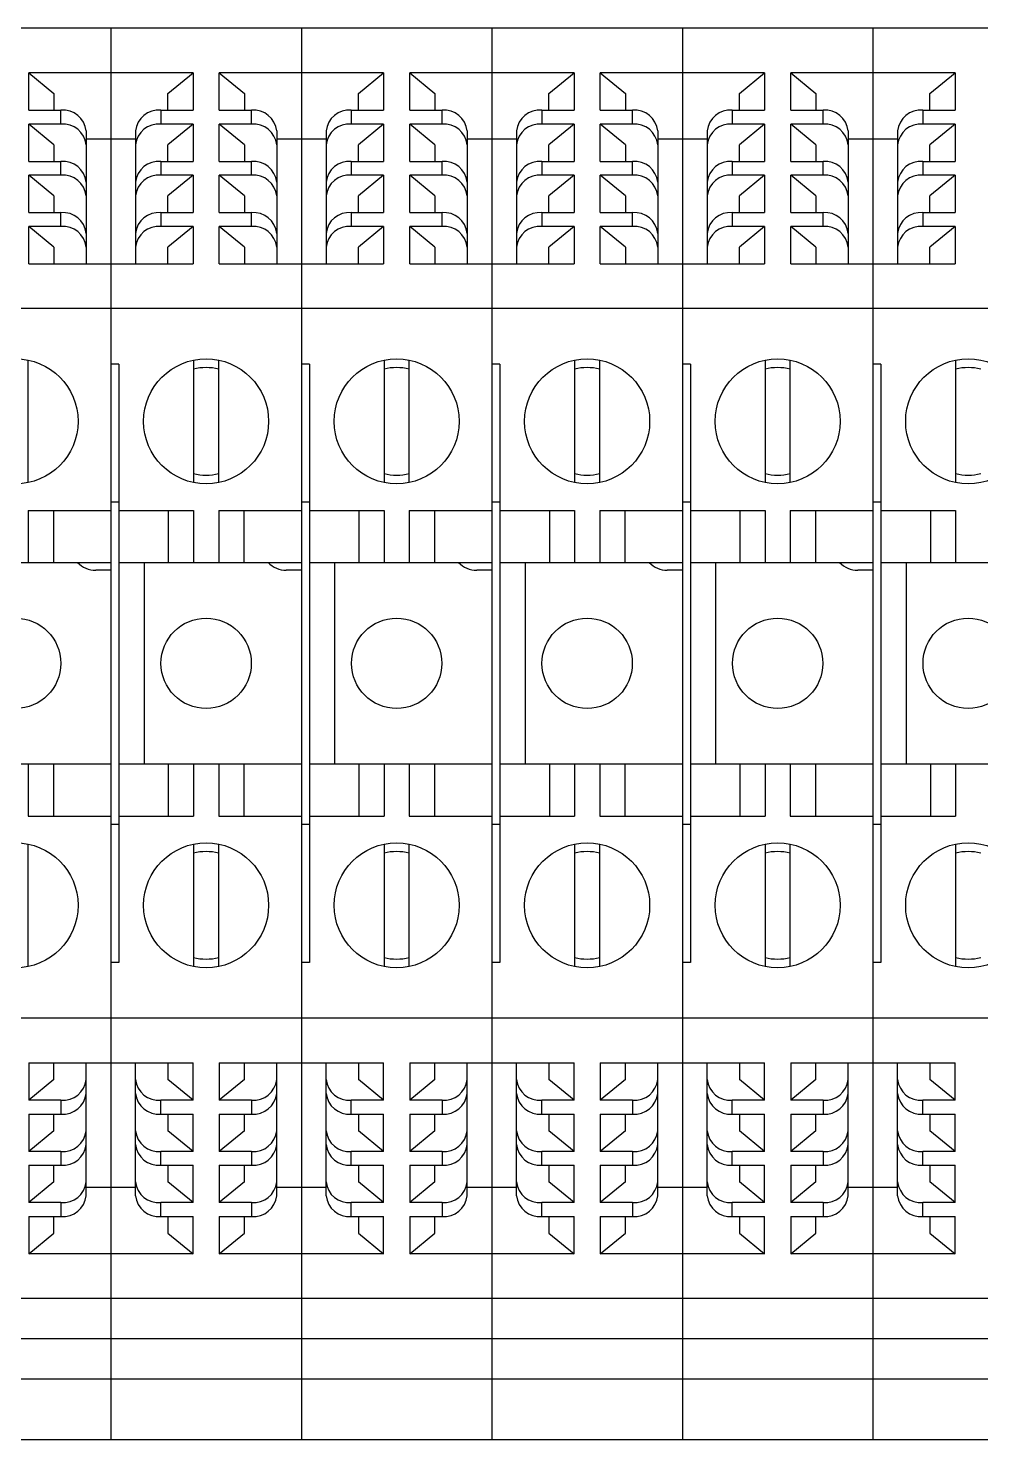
# Model space of a CAD drawing. Header units: inches. Extents: x 17 to 3130, y 15 to 659.
# Drawn here: x 1294.33 to 1324.33, y 386.66 to 431.11 of the extents above; entities that cross this region are included whole.
import ezdxf

# ---------------------------------------------------------------- set-up
doc = ezdxf.new("R2010")
doc.units = ezdxf.units.IN
doc.header["$MEASUREMENT"] = 0

msp = doc.modelspace()

# ---------------------------------------------------------------- linework, layer by layer
at = {"color": 240, "linetype": 'Continuous', "lineweight": 25, "true_color": 0xed1f24}
for p, q in [((1296.93226, 431.10648), (1290.93226, 431.10648)), ((1296.93226, 431.10648), (1296.93226, 386.65648)), ((1296.93226, 431.10648), (1296.93226, 386.65648)), ((1296.93226, 429.7018), (1294.34501, 429.7018)), ((1294.34501, 428.52423), (1294.34501, 429.7018)), ((1294.34501, 429.7018), (1295.13876, 429.04995)), ((1295.13876, 429.04995), (1295.13876, 428.52423)), ((1294.34501, 428.52423), (1295.36101, 428.52423)), ((1295.36101, 428.08944), (1295.36101, 428.52423)), ((1295.36101, 428.08944), (1294.34501, 428.08944)), ((1294.34501, 426.91188), (1294.34501, 428.08944)), ((1295.13876, 427.43759), (1294.34501, 428.08944)), ((1296.15476, 427.87238), (1296.15476, 423.68716)), ((1296.93226, 427.61587), (1296.15476, 427.61587)), ((1295.13876, 427.43759), (1295.13876, 426.91188)), ((1294.34501, 426.91188), (1295.36101, 426.91188)), ((1295.36101, 426.47708), (1295.36101, 426.91188)), ((1295.36101, 426.47708), (1294.34501, 426.47708)), ((1294.34501, 425.29952), (1294.34501, 426.47708)), ((1295.13876, 425.82523), (1294.34501, 426.47708)), ((1295.13876, 425.82523), (1295.13876, 425.29952)), ((1294.34501, 425.29952), (1295.36101, 425.29952)), ((1295.36101, 424.86473), (1295.36101, 425.29952)), ((1294.34501, 423.68716), (1294.34501, 424.86473)), ((1295.36101, 424.86473), (1294.34501, 424.86473)), ((1295.13876, 424.21287), (1294.34501, 424.86473)), ((1295.13876, 424.21287), (1295.13876, 423.68716)), ((1294.34501, 423.68716), (1296.93226, 423.68716)), ((1296.93226, 422.28248), (1290.93226, 422.28248)), ((1294.32913, 416.7984), (1294.32913, 420.65456)), ((1294.32913, 415.91978), (1296.93226, 415.91978)), ((1294.32913, 415.91978), (1294.32913, 414.28148)), ((1295.12288, 415.91978), (1295.12288, 414.28148)), ((1291.18626, 414.28148), (1296.93226, 414.28148)), ((1296.93226, 414.03884), (1296.45601, 414.03884)), ((1296.93226, 407.93148), (1291.18626, 407.93148)), ((1294.32913, 407.93148), (1294.32913, 406.29318)), ((1295.12288, 407.93148), (1295.12288, 406.29318)), ((1294.32913, 406.29318), (1296.93226, 406.29318)), ((1294.32913, 401.5584), (1294.32913, 405.41456)), ((1296.93226, 399.93048), (1290.93226, 399.93048)), ((1294.34501, 398.5258), (1296.93226, 398.5258)), ((1294.34501, 398.5258), (1294.34501, 397.34823)), ((1295.13876, 398.00009), (1295.13876, 398.5258)), ((1296.15476, 394.34058), (1296.15476, 398.5258)), ((1295.13876, 398.00009), (1294.34501, 397.34823)), ((1295.36101, 397.34823), (1294.34501, 397.34823)), ((1295.36101, 397.34823), (1295.36101, 396.91344)), ((1294.34501, 396.91344), (1295.36101, 396.91344)), ((1294.34501, 396.91344), (1294.34501, 395.73588)), ((1295.13876, 396.38773), (1295.13876, 396.91344)), ((1295.13876, 396.38773), (1294.34501, 395.73588)), ((1295.36101, 395.73588), (1294.34501, 395.73588)), ((1295.36101, 395.73588), (1295.36101, 395.30108)), ((1294.34501, 395.30108), (1295.36101, 395.30108)), ((1294.34501, 395.30108), (1294.34501, 394.12352)), ((1295.13876, 394.77537), (1295.13876, 395.30108)), ((1295.13876, 394.77537), (1294.34501, 394.12352)), ((1296.93226, 394.59709), (1296.15476, 394.59709)), ((1295.36101, 394.12352), (1294.34501, 394.12352)), ((1295.36101, 394.12352), (1295.36101, 393.68873)), ((1294.34501, 393.68873), (1295.36101, 393.68873)), ((1294.34501, 393.68873), (1294.34501, 392.51116)), ((1295.13876, 393.16301), (1295.13876, 393.68873)), ((1294.34501, 392.51116), (1295.13876, 393.16301)), ((1296.93226, 392.51116), (1294.34501, 392.51116)), ((1296.93226, 391.10648), (1290.93226, 391.10648)), ((1296.93226, 389.83648), (1290.93226, 389.83648)), ((1296.93226, 388.56648), (1290.93226, 388.56648)), ((1296.93226, 386.65648), (1290.93226, 386.65648))]:
    msp.add_line(p, q, dxfattribs=at)
at = {"color": 178, "linetype": 'Continuous', "lineweight": 25}
for p, q in [((1296.93226, 431.10648), (1296.93226, 386.65648)), ((1302.93226, 431.10648), (1296.93226, 431.10648)), ((1296.93226, 431.10648), (1296.93226, 386.65648)), ((1302.93226, 431.10648), (1302.93226, 386.65648)), ((1302.93226, 431.10648), (1302.93226, 386.65648)), ((1302.93226, 431.10648), (1302.93226, 386.65648)), ((1308.93226, 431.10648), (1302.93226, 431.10648)), ((1302.93226, 431.10648), (1302.93226, 386.65648)), ((1308.93226, 431.10648), (1308.93226, 386.65648)), ((1308.93226, 431.10648), (1308.93226, 386.65648)), ((1308.93226, 431.10648), (1308.93226, 386.65648)), ((1314.93226, 431.10648), (1308.93226, 431.10648)), ((1308.93226, 431.10648), (1308.93226, 386.65648)), ((1314.93226, 431.10648), (1314.93226, 386.65648)), ((1314.93226, 431.10648), (1314.93226, 386.65648)), ((1314.93226, 431.10648), (1314.93226, 386.65648)), ((1320.93226, 431.10648), (1314.93226, 431.10648)), ((1314.93226, 431.10648), (1314.93226, 386.65648)), ((1320.93226, 431.10648), (1320.93226, 386.65648)), ((1320.93226, 431.10648), (1320.93226, 386.65648)), ((1320.93226, 431.10648), (1320.93226, 386.65648)), ((1326.93226, 431.10648), (1320.93226, 431.10648)), ((1320.93226, 431.10648), (1320.93226, 386.65648)), ((1299.51951, 429.7018), (1296.93226, 429.7018)), ((1298.72576, 429.04995), (1299.51951, 429.7018)), ((1299.51951, 429.7018), (1299.51951, 428.52423)), ((1302.93226, 429.7018), (1300.34501, 429.7018)), ((1300.34501, 428.52423), (1300.34501, 429.7018)), ((1300.34501, 429.7018), (1301.13876, 429.04995)), ((1305.51951, 429.7018), (1302.93226, 429.7018)), ((1304.72576, 429.04995), (1305.51951, 429.7018)), ((1305.51951, 429.7018), (1305.51951, 428.52423)), ((1308.93226, 429.7018), (1306.34501, 429.7018)), ((1306.34501, 428.52423), (1306.34501, 429.7018)), ((1306.34501, 429.7018), (1307.13876, 429.04995)), ((1311.51951, 429.7018), (1308.93226, 429.7018)), ((1310.72576, 429.04995), (1311.51951, 429.7018)), ((1311.51951, 429.7018), (1311.51951, 428.52423)), ((1314.93226, 429.7018), (1312.34501, 429.7018)), ((1312.34501, 428.52423), (1312.34501, 429.7018)), ((1312.34501, 429.7018), (1313.13876, 429.04995)), ((1317.51951, 429.7018), (1314.93226, 429.7018)), ((1316.72576, 429.04995), (1317.51951, 429.7018)), ((1317.51951, 429.7018), (1317.51951, 428.52423)), ((1320.93226, 429.7018), (1318.34501, 429.7018)), ((1318.34501, 428.52423), (1318.34501, 429.7018)), ((1318.34501, 429.7018), (1319.13876, 429.04995)), ((1323.51951, 429.7018), (1320.93226, 429.7018)), ((1322.72576, 429.04995), (1323.51951, 429.7018)), ((1323.51951, 429.7018), (1323.51951, 428.52423)), ((1298.72576, 428.52423), (1298.72576, 429.04995)), ((1301.13876, 429.04995), (1301.13876, 428.52423)), ((1304.72576, 428.52423), (1304.72576, 429.04995)), ((1307.13876, 429.04995), (1307.13876, 428.52423)), ((1310.72576, 428.52423), (1310.72576, 429.04995)), ((1313.13876, 429.04995), (1313.13876, 428.52423)), ((1316.72576, 428.52423), (1316.72576, 429.04995)), ((1319.13876, 429.04995), (1319.13876, 428.52423)), ((1322.72576, 428.52423), (1322.72576, 429.04995)), ((1298.50351, 428.52423), (1298.50351, 428.08944)), ((1298.50351, 428.52423), (1299.51951, 428.52423)), ((1300.34501, 428.52423), (1301.36101, 428.52423)), ((1301.36101, 428.08944), (1301.36101, 428.52423)), ((1304.50351, 428.52423), (1304.50351, 428.08944)), ((1304.50351, 428.52423), (1305.51951, 428.52423)), ((1306.34501, 428.52423), (1307.36101, 428.52423)), ((1307.36101, 428.08944), (1307.36101, 428.52423)), ((1310.50351, 428.52423), (1310.50351, 428.08944)), ((1310.50351, 428.52423), (1311.51951, 428.52423)), ((1312.34501, 428.52423), (1313.36101, 428.52423)), ((1313.36101, 428.08944), (1313.36101, 428.52423)), ((1316.50351, 428.52423), (1316.50351, 428.08944)), ((1316.50351, 428.52423), (1317.51951, 428.52423)), ((1318.34501, 428.52423), (1319.36101, 428.52423)), ((1319.36101, 428.08944), (1319.36101, 428.52423)), ((1322.50351, 428.52423), (1322.50351, 428.08944)), ((1322.50351, 428.52423), (1323.51951, 428.52423)), ((1299.51951, 428.08944), (1298.50351, 428.08944)), ((1299.51951, 428.08944), (1298.72576, 427.43759)), ((1299.51951, 428.08944), (1299.51951, 426.91188)), ((1301.36101, 428.08944), (1300.34501, 428.08944)), ((1300.34501, 426.91188), (1300.34501, 428.08944)), ((1301.13876, 427.43759), (1300.34501, 428.08944)), ((1305.51951, 428.08944), (1304.50351, 428.08944)), ((1305.51951, 428.08944), (1304.72576, 427.43759)), ((1305.51951, 428.08944), (1305.51951, 426.91188)), ((1307.36101, 428.08944), (1306.34501, 428.08944)), ((1306.34501, 426.91188), (1306.34501, 428.08944)), ((1307.13876, 427.43759), (1306.34501, 428.08944)), ((1311.51951, 428.08944), (1310.50351, 428.08944)), ((1311.51951, 428.08944), (1310.72576, 427.43759)), ((1311.51951, 428.08944), (1311.51951, 426.91188)), ((1313.36101, 428.08944), (1312.34501, 428.08944)), ((1312.34501, 426.91188), (1312.34501, 428.08944)), ((1313.13876, 427.43759), (1312.34501, 428.08944)), ((1317.51951, 428.08944), (1316.50351, 428.08944)), ((1317.51951, 428.08944), (1316.72576, 427.43759)), ((1317.51951, 428.08944), (1317.51951, 426.91188)), ((1319.36101, 428.08944), (1318.34501, 428.08944)), ((1318.34501, 426.91188), (1318.34501, 428.08944)), ((1319.13876, 427.43759), (1318.34501, 428.08944)), ((1323.51951, 428.08944), (1322.50351, 428.08944)), ((1323.51951, 428.08944), (1322.72576, 427.43759)), ((1323.51951, 428.08944), (1323.51951, 426.91188)), ((1297.70976, 427.61587), (1296.93226, 427.61587)), ((1297.70976, 427.87238), (1297.70976, 423.68716)), ((1302.15476, 427.87238), (1302.15476, 423.68716)), ((1302.93226, 427.61587), (1302.15476, 427.61587)), ((1303.70976, 427.61587), (1302.93226, 427.61587)), ((1303.70976, 427.87238), (1303.70976, 423.68716)), ((1308.15476, 427.87238), (1308.15476, 423.68716)), ((1308.93226, 427.61587), (1308.15476, 427.61587)), ((1309.70976, 427.61587), (1308.93226, 427.61587)), ((1309.70976, 427.87238), (1309.70976, 423.68716)), ((1314.15476, 427.87238), (1314.15476, 423.68716)), ((1314.93226, 427.61587), (1314.15476, 427.61587)), ((1315.70976, 427.61587), (1314.93226, 427.61587)), ((1315.70976, 427.87238), (1315.70976, 423.68716)), ((1320.15476, 427.87238), (1320.15476, 423.68716)), ((1320.93226, 427.61587), (1320.15476, 427.61587)), ((1321.70976, 427.61587), (1320.93226, 427.61587)), ((1321.70976, 427.87238), (1321.70976, 423.68716)), ((1298.72576, 426.91188), (1298.72576, 427.43759)), ((1301.13876, 427.43759), (1301.13876, 426.91188)), ((1304.72576, 426.91188), (1304.72576, 427.43759)), ((1307.13876, 427.43759), (1307.13876, 426.91188)), ((1310.72576, 426.91188), (1310.72576, 427.43759)), ((1313.13876, 427.43759), (1313.13876, 426.91188)), ((1316.72576, 426.91188), (1316.72576, 427.43759)), ((1319.13876, 427.43759), (1319.13876, 426.91188)), ((1322.72576, 426.91188), (1322.72576, 427.43759)), ((1298.50351, 426.91188), (1298.50351, 426.47708)), ((1298.50351, 426.91188), (1299.51951, 426.91188)), ((1300.34501, 426.91188), (1301.36101, 426.91188)), ((1301.36101, 426.47708), (1301.36101, 426.91188)), ((1304.50351, 426.91188), (1304.50351, 426.47708)), ((1304.50351, 426.91188), (1305.51951, 426.91188)), ((1306.34501, 426.91188), (1307.36101, 426.91188)), ((1307.36101, 426.47708), (1307.36101, 426.91188)), ((1310.50351, 426.91188), (1310.50351, 426.47708)), ((1310.50351, 426.91188), (1311.51951, 426.91188)), ((1312.34501, 426.91188), (1313.36101, 426.91188)), ((1313.36101, 426.47708), (1313.36101, 426.91188)), ((1316.50351, 426.91188), (1316.50351, 426.47708)), ((1316.50351, 426.91188), (1317.51951, 426.91188)), ((1318.34501, 426.91188), (1319.36101, 426.91188)), ((1319.36101, 426.47708), (1319.36101, 426.91188)), ((1322.50351, 426.91188), (1322.50351, 426.47708)), ((1322.50351, 426.91188), (1323.51951, 426.91188)), ((1299.51951, 426.47708), (1298.50351, 426.47708)), ((1299.51951, 426.47708), (1298.72576, 425.82523)), ((1299.51951, 426.47708), (1299.51951, 425.29952)), ((1301.36101, 426.47708), (1300.34501, 426.47708)), ((1300.34501, 425.29952), (1300.34501, 426.47708)), ((1301.13876, 425.82523), (1300.34501, 426.47708)), ((1305.51951, 426.47708), (1304.50351, 426.47708)), ((1305.51951, 426.47708), (1304.72576, 425.82523)), ((1305.51951, 426.47708), (1305.51951, 425.29952)), ((1307.36101, 426.47708), (1306.34501, 426.47708)), ((1306.34501, 425.29952), (1306.34501, 426.47708)), ((1307.13876, 425.82523), (1306.34501, 426.47708)), ((1311.51951, 426.47708), (1310.50351, 426.47708)), ((1311.51951, 426.47708), (1310.72576, 425.82523)), ((1311.51951, 426.47708), (1311.51951, 425.29952)), ((1313.36101, 426.47708), (1312.34501, 426.47708)), ((1312.34501, 425.29952), (1312.34501, 426.47708)), ((1313.13876, 425.82523), (1312.34501, 426.47708)), ((1317.51951, 426.47708), (1316.50351, 426.47708)), ((1317.51951, 426.47708), (1316.72576, 425.82523)), ((1317.51951, 426.47708), (1317.51951, 425.29952)), ((1319.36101, 426.47708), (1318.34501, 426.47708)), ((1318.34501, 425.29952), (1318.34501, 426.47708)), ((1319.13876, 425.82523), (1318.34501, 426.47708)), ((1323.51951, 426.47708), (1322.50351, 426.47708)), ((1323.51951, 426.47708), (1322.72576, 425.82523)), ((1323.51951, 426.47708), (1323.51951, 425.29952)), ((1298.72576, 425.29952), (1298.72576, 425.82523)), ((1301.13876, 425.82523), (1301.13876, 425.29952)), ((1304.72576, 425.29952), (1304.72576, 425.82523)), ((1307.13876, 425.82523), (1307.13876, 425.29952)), ((1310.72576, 425.29952), (1310.72576, 425.82523)), ((1313.13876, 425.82523), (1313.13876, 425.29952)), ((1316.72576, 425.29952), (1316.72576, 425.82523)), ((1319.13876, 425.82523), (1319.13876, 425.29952)), ((1322.72576, 425.29952), (1322.72576, 425.82523)), ((1298.50351, 425.29952), (1298.50351, 424.86473)), ((1298.50351, 425.29952), (1299.51951, 425.29952)), ((1300.34501, 425.29952), (1301.36101, 425.29952)), ((1301.36101, 424.86473), (1301.36101, 425.29952)), ((1304.50351, 425.29952), (1304.50351, 424.86473)), ((1304.50351, 425.29952), (1305.51951, 425.29952)), ((1306.34501, 425.29952), (1307.36101, 425.29952)), ((1307.36101, 424.86473), (1307.36101, 425.29952)), ((1310.50351, 425.29952), (1310.50351, 424.86473)), ((1310.50351, 425.29952), (1311.51951, 425.29952)), ((1312.34501, 425.29952), (1313.36101, 425.29952)), ((1313.36101, 424.86473), (1313.36101, 425.29952)), ((1316.50351, 425.29952), (1316.50351, 424.86473)), ((1316.50351, 425.29952), (1317.51951, 425.29952)), ((1318.34501, 425.29952), (1319.36101, 425.29952)), ((1319.36101, 424.86473), (1319.36101, 425.29952)), ((1322.50351, 425.29952), (1322.50351, 424.86473)), ((1322.50351, 425.29952), (1323.51951, 425.29952)), ((1299.51951, 424.86473), (1298.50351, 424.86473)), ((1299.51951, 424.86473), (1298.72576, 424.21287)), ((1299.51951, 424.86473), (1299.51951, 423.68716)), ((1300.34501, 423.68716), (1300.34501, 424.86473)), ((1301.36101, 424.86473), (1300.34501, 424.86473)), ((1301.13876, 424.21287), (1300.34501, 424.86473)), ((1305.51951, 424.86473), (1304.50351, 424.86473)), ((1305.51951, 424.86473), (1304.72576, 424.21287)), ((1305.51951, 424.86473), (1305.51951, 423.68716)), ((1306.34501, 423.68716), (1306.34501, 424.86473)), ((1307.36101, 424.86473), (1306.34501, 424.86473)), ((1307.13876, 424.21287), (1306.34501, 424.86473)), ((1311.51951, 424.86473), (1310.50351, 424.86473)), ((1311.51951, 424.86473), (1310.72576, 424.21287)), ((1311.51951, 424.86473), (1311.51951, 423.68716)), ((1312.34501, 423.68716), (1312.34501, 424.86473)), ((1313.36101, 424.86473), (1312.34501, 424.86473)), ((1313.13876, 424.21287), (1312.34501, 424.86473)), ((1317.51951, 424.86473), (1316.50351, 424.86473)), ((1317.51951, 424.86473), (1316.72576, 424.21287)), ((1317.51951, 424.86473), (1317.51951, 423.68716)), ((1318.34501, 423.68716), (1318.34501, 424.86473)), ((1319.36101, 424.86473), (1318.34501, 424.86473)), ((1319.13876, 424.21287), (1318.34501, 424.86473)), ((1323.51951, 424.86473), (1322.50351, 424.86473)), ((1323.51951, 424.86473), (1322.72576, 424.21287)), ((1323.51951, 424.86473), (1323.51951, 423.68716)), ((1298.72576, 423.68716), (1298.72576, 424.21287)), ((1301.13876, 424.21287), (1301.13876, 423.68716)), ((1304.72576, 423.68716), (1304.72576, 424.21287)), ((1307.13876, 424.21287), (1307.13876, 423.68716)), ((1310.72576, 423.68716), (1310.72576, 424.21287)), ((1313.13876, 424.21287), (1313.13876, 423.68716)), ((1316.72576, 423.68716), (1316.72576, 424.21287)), ((1319.13876, 424.21287), (1319.13876, 423.68716)), ((1322.72576, 423.68716), (1322.72576, 424.21287)), ((1296.93226, 423.68716), (1299.51951, 423.68716)), ((1300.34501, 423.68716), (1302.93226, 423.68716)), ((1302.93226, 423.68716), (1305.51951, 423.68716)), ((1306.34501, 423.68716), (1308.93226, 423.68716)), ((1308.93226, 423.68716), (1311.51951, 423.68716)), ((1312.34501, 423.68716), (1314.93226, 423.68716)), ((1314.93226, 423.68716), (1317.51951, 423.68716)), ((1318.34501, 423.68716), (1320.93226, 423.68716)), ((1320.93226, 423.68716), (1323.51951, 423.68716)), ((1302.93226, 422.28248), (1296.93226, 422.28248)), ((1308.93226, 422.28248), (1302.93226, 422.28248)), ((1314.93226, 422.28248), (1308.93226, 422.28248)), ((1320.93226, 422.28248), (1314.93226, 422.28248)), ((1326.93226, 422.28248), (1320.93226, 422.28248)), ((1297.18626, 420.52988), (1296.93226, 420.52988)), ((1297.18626, 420.52988), (1297.18626, 401.68308)), ((1299.53538, 420.65456), (1299.53538, 416.7984)), ((1300.32913, 416.7984), (1300.32913, 420.65456)), ((1303.18626, 420.52988), (1302.93226, 420.52988)), ((1303.18626, 420.52988), (1303.18626, 401.68308)), ((1305.53538, 420.65456), (1305.53538, 416.7984)), ((1306.32913, 416.7984), (1306.32913, 420.65456)), ((1309.18626, 420.52988), (1308.93226, 420.52988)), ((1309.18626, 420.52988), (1309.18626, 401.68308)), ((1311.53538, 420.65456), (1311.53538, 416.7984)), ((1312.32913, 416.7984), (1312.32913, 420.65456)), ((1315.18626, 420.52988), (1314.93226, 420.52988)), ((1315.18626, 420.52988), (1315.18626, 401.68308)), ((1317.53538, 420.65456), (1317.53538, 416.7984)), ((1318.32913, 416.7984), (1318.32913, 420.65456)), ((1321.18626, 420.52988), (1320.93226, 420.52988)), ((1321.18626, 420.52988), (1321.18626, 401.68308)), ((1323.53538, 420.65456), (1323.53538, 416.7984)), ((1297.18626, 416.18648), (1296.93226, 416.18648)), ((1303.18626, 416.18648), (1302.93226, 416.18648)), ((1309.18626, 416.18648), (1308.93226, 416.18648)), ((1315.18626, 416.18648), (1314.93226, 416.18648)), ((1321.18626, 416.18648), (1320.93226, 416.18648)), ((1297.18626, 415.91978), (1299.53538, 415.91978)), ((1298.74163, 415.91978), (1298.74163, 414.28148)), ((1299.53538, 415.91978), (1299.53538, 414.28148)), ((1300.32913, 415.91978), (1302.93226, 415.91978)), ((1300.32913, 415.91978), (1300.32913, 414.28148)), ((1301.12288, 415.91978), (1301.12288, 414.28148)), ((1303.18626, 415.91978), (1305.53538, 415.91978)), ((1304.74163, 415.91978), (1304.74163, 414.28148)), ((1305.53538, 415.91978), (1305.53538, 414.28148)), ((1306.32913, 415.91978), (1308.93226, 415.91978)), ((1306.32913, 415.91978), (1306.32913, 414.28148)), ((1307.12288, 415.91978), (1307.12288, 414.28148)), ((1309.18626, 415.91978), (1311.53538, 415.91978)), ((1310.74163, 415.91978), (1310.74163, 414.28148)), ((1311.53538, 415.91978), (1311.53538, 414.28148)), ((1312.32913, 415.91978), (1314.93226, 415.91978)), ((1312.32913, 415.91978), (1312.32913, 414.28148)), ((1313.12288, 415.91978), (1313.12288, 414.28148)), ((1315.18626, 415.91978), (1317.53538, 415.91978)), ((1316.74163, 415.91978), (1316.74163, 414.28148)), ((1317.53538, 415.91978), (1317.53538, 414.28148)), ((1318.32913, 415.91978), (1320.93226, 415.91978)), ((1318.32913, 415.91978), (1318.32913, 414.28148)), ((1319.12288, 415.91978), (1319.12288, 414.28148)), ((1321.18626, 415.91978), (1323.53538, 415.91978)), ((1322.74163, 415.91978), (1322.74163, 414.28148)), ((1323.53538, 415.91978), (1323.53538, 414.28148)), ((1297.18626, 414.28148), (1302.93226, 414.28148)), ((1297.97926, 414.28148), (1297.97926, 407.93148)), ((1303.18626, 414.28148), (1308.93226, 414.28148)), ((1303.97926, 414.28148), (1303.97926, 407.93148)), ((1309.18626, 414.28148), (1314.93226, 414.28148)), ((1309.97926, 414.28148), (1309.97926, 407.93148)), ((1315.18626, 414.28148), (1320.93226, 414.28148)), ((1315.97926, 414.28148), (1315.97926, 407.93148)), ((1321.18626, 414.28148), (1326.93226, 414.28148)), ((1321.97926, 414.28148), (1321.97926, 407.93148)), ((1302.93226, 414.03884), (1302.45601, 414.03884)), ((1308.93226, 414.03884), (1308.45601, 414.03884)), ((1314.93226, 414.03884), (1314.45601, 414.03884)), ((1320.93226, 414.03884), (1320.45601, 414.03884)), ((1302.93226, 407.93148), (1297.18626, 407.93148)), ((1298.74163, 407.93148), (1298.74163, 406.29318)), ((1299.53538, 407.93148), (1299.53538, 406.29318)), ((1300.32913, 407.93148), (1300.32913, 406.29318)), ((1301.12288, 407.93148), (1301.12288, 406.29318)), ((1308.93226, 407.93148), (1303.18626, 407.93148)), ((1304.74163, 407.93148), (1304.74163, 406.29318)), ((1305.53538, 407.93148), (1305.53538, 406.29318)), ((1306.32913, 407.93148), (1306.32913, 406.29318)), ((1307.12288, 407.93148), (1307.12288, 406.29318)), ((1314.93226, 407.93148), (1309.18626, 407.93148)), ((1310.74163, 407.93148), (1310.74163, 406.29318)), ((1311.53538, 407.93148), (1311.53538, 406.29318)), ((1312.32913, 407.93148), (1312.32913, 406.29318)), ((1313.12288, 407.93148), (1313.12288, 406.29318)), ((1320.93226, 407.93148), (1315.18626, 407.93148)), ((1316.74163, 407.93148), (1316.74163, 406.29318)), ((1317.53538, 407.93148), (1317.53538, 406.29318)), ((1318.32913, 407.93148), (1318.32913, 406.29318)), ((1319.12288, 407.93148), (1319.12288, 406.29318)), ((1326.93226, 407.93148), (1321.18626, 407.93148)), ((1322.74163, 407.93148), (1322.74163, 406.29318)), ((1323.53538, 407.93148), (1323.53538, 406.29318)), ((1297.18626, 406.29318), (1299.53538, 406.29318)), ((1300.32913, 406.29318), (1302.93226, 406.29318)), ((1303.18626, 406.29318), (1305.53538, 406.29318)), ((1306.32913, 406.29318), (1308.93226, 406.29318)), ((1309.18626, 406.29318), (1311.53538, 406.29318)), ((1312.32913, 406.29318), (1314.93226, 406.29318)), ((1315.18626, 406.29318), (1317.53538, 406.29318)), ((1318.32913, 406.29318), (1320.93226, 406.29318)), ((1321.18626, 406.29318), (1323.53538, 406.29318)), ((1297.18626, 406.02648), (1296.93226, 406.02648)), ((1303.18626, 406.02648), (1302.93226, 406.02648)), ((1309.18626, 406.02648), (1308.93226, 406.02648)), ((1315.18626, 406.02648), (1314.93226, 406.02648)), ((1321.18626, 406.02648), (1320.93226, 406.02648)), ((1299.53538, 405.41456), (1299.53538, 401.5584)), ((1300.32913, 401.5584), (1300.32913, 405.41456)), ((1305.53538, 405.41456), (1305.53538, 401.5584)), ((1306.32913, 401.5584), (1306.32913, 405.41456)), ((1311.53538, 405.41456), (1311.53538, 401.5584)), ((1312.32913, 401.5584), (1312.32913, 405.41456)), ((1317.53538, 405.41456), (1317.53538, 401.5584)), ((1318.32913, 401.5584), (1318.32913, 405.41456)), ((1323.53538, 405.41456), (1323.53538, 401.5584)), ((1297.18626, 401.68308), (1296.93226, 401.68308)), ((1303.18626, 401.68308), (1302.93226, 401.68308)), ((1309.18626, 401.68308), (1308.93226, 401.68308)), ((1315.18626, 401.68308), (1314.93226, 401.68308)), ((1321.18626, 401.68308), (1320.93226, 401.68308)), ((1302.93226, 399.93048), (1296.93226, 399.93048)), ((1308.93226, 399.93048), (1302.93226, 399.93048)), ((1314.93226, 399.93048), (1308.93226, 399.93048)), ((1320.93226, 399.93048), (1314.93226, 399.93048)), ((1326.93226, 399.93048), (1320.93226, 399.93048)), ((1296.93226, 398.5258), (1299.51951, 398.5258)), ((1297.70976, 394.34058), (1297.70976, 398.5258)), ((1298.72576, 398.5258), (1298.72576, 398.00009)), ((1299.51951, 397.34823), (1299.51951, 398.5258)), ((1300.34501, 398.5258), (1302.93226, 398.5258)), ((1300.34501, 398.5258), (1300.34501, 397.34823)), ((1301.13876, 398.00009), (1301.13876, 398.5258)), ((1302.15476, 394.34058), (1302.15476, 398.5258)), ((1302.93226, 398.5258), (1305.51951, 398.5258)), ((1303.70976, 394.34058), (1303.70976, 398.5258)), ((1304.72576, 398.5258), (1304.72576, 398.00009)), ((1305.51951, 397.34823), (1305.51951, 398.5258)), ((1306.34501, 398.5258), (1308.93226, 398.5258)), ((1306.34501, 398.5258), (1306.34501, 397.34823)), ((1307.13876, 398.00009), (1307.13876, 398.5258)), ((1308.15476, 394.34058), (1308.15476, 398.5258)), ((1308.93226, 398.5258), (1311.51951, 398.5258)), ((1309.70976, 394.34058), (1309.70976, 398.5258)), ((1310.72576, 398.5258), (1310.72576, 398.00009)), ((1311.51951, 397.34823), (1311.51951, 398.5258)), ((1312.34501, 398.5258), (1314.93226, 398.5258)), ((1312.34501, 398.5258), (1312.34501, 397.34823)), ((1313.13876, 398.00009), (1313.13876, 398.5258)), ((1314.15476, 394.34058), (1314.15476, 398.5258)), ((1314.93226, 398.5258), (1317.51951, 398.5258)), ((1315.70976, 394.34058), (1315.70976, 398.5258)), ((1316.72576, 398.5258), (1316.72576, 398.00009)), ((1317.51951, 397.34823), (1317.51951, 398.5258)), ((1318.34501, 398.5258), (1320.93226, 398.5258)), ((1318.34501, 398.5258), (1318.34501, 397.34823)), ((1319.13876, 398.00009), (1319.13876, 398.5258)), ((1320.15476, 394.34058), (1320.15476, 398.5258)), ((1320.93226, 398.5258), (1323.51951, 398.5258)), ((1321.70976, 394.34058), (1321.70976, 398.5258)), ((1322.72576, 398.5258), (1322.72576, 398.00009)), ((1323.51951, 397.34823), (1323.51951, 398.5258)), ((1299.51951, 397.34823), (1298.72576, 398.00009)), ((1301.13876, 398.00009), (1300.34501, 397.34823)), ((1305.51951, 397.34823), (1304.72576, 398.00009)), ((1307.13876, 398.00009), (1306.34501, 397.34823)), ((1311.51951, 397.34823), (1310.72576, 398.00009)), ((1313.13876, 398.00009), (1312.34501, 397.34823)), ((1317.51951, 397.34823), (1316.72576, 398.00009)), ((1319.13876, 398.00009), (1318.34501, 397.34823)), ((1323.51951, 397.34823), (1322.72576, 398.00009)), ((1298.50351, 396.91344), (1298.50351, 397.34823)), ((1299.51951, 397.34823), (1298.50351, 397.34823)), ((1301.36101, 397.34823), (1300.34501, 397.34823)), ((1301.36101, 397.34823), (1301.36101, 396.91344)), ((1304.50351, 396.91344), (1304.50351, 397.34823)), ((1305.51951, 397.34823), (1304.50351, 397.34823)), ((1307.36101, 397.34823), (1306.34501, 397.34823)), ((1307.36101, 397.34823), (1307.36101, 396.91344)), ((1310.50351, 396.91344), (1310.50351, 397.34823)), ((1311.51951, 397.34823), (1310.50351, 397.34823)), ((1313.36101, 397.34823), (1312.34501, 397.34823)), ((1313.36101, 397.34823), (1313.36101, 396.91344)), ((1316.50351, 396.91344), (1316.50351, 397.34823)), ((1317.51951, 397.34823), (1316.50351, 397.34823)), ((1319.36101, 397.34823), (1318.34501, 397.34823)), ((1319.36101, 397.34823), (1319.36101, 396.91344)), ((1322.50351, 396.91344), (1322.50351, 397.34823)), ((1323.51951, 397.34823), (1322.50351, 397.34823)), ((1298.50351, 396.91344), (1299.51951, 396.91344)), ((1298.72576, 396.91344), (1298.72576, 396.38773)), ((1299.51951, 395.73588), (1299.51951, 396.91344)), ((1300.34501, 396.91344), (1301.36101, 396.91344)), ((1300.34501, 396.91344), (1300.34501, 395.73588)), ((1301.13876, 396.38773), (1301.13876, 396.91344)), ((1304.50351, 396.91344), (1305.51951, 396.91344)), ((1304.72576, 396.91344), (1304.72576, 396.38773)), ((1305.51951, 395.73588), (1305.51951, 396.91344)), ((1306.34501, 396.91344), (1307.36101, 396.91344)), ((1306.34501, 396.91344), (1306.34501, 395.73588)), ((1307.13876, 396.38773), (1307.13876, 396.91344)), ((1310.50351, 396.91344), (1311.51951, 396.91344)), ((1310.72576, 396.91344), (1310.72576, 396.38773)), ((1311.51951, 395.73588), (1311.51951, 396.91344)), ((1312.34501, 396.91344), (1313.36101, 396.91344)), ((1312.34501, 396.91344), (1312.34501, 395.73588)), ((1313.13876, 396.38773), (1313.13876, 396.91344)), ((1316.50351, 396.91344), (1317.51951, 396.91344)), ((1316.72576, 396.91344), (1316.72576, 396.38773)), ((1317.51951, 395.73588), (1317.51951, 396.91344)), ((1318.34501, 396.91344), (1319.36101, 396.91344)), ((1318.34501, 396.91344), (1318.34501, 395.73588)), ((1319.13876, 396.38773), (1319.13876, 396.91344)), ((1322.50351, 396.91344), (1323.51951, 396.91344)), ((1322.72576, 396.91344), (1322.72576, 396.38773)), ((1323.51951, 395.73588), (1323.51951, 396.91344)), ((1299.51951, 395.73588), (1298.72576, 396.38773)), ((1301.13876, 396.38773), (1300.34501, 395.73588)), ((1305.51951, 395.73588), (1304.72576, 396.38773)), ((1307.13876, 396.38773), (1306.34501, 395.73588)), ((1311.51951, 395.73588), (1310.72576, 396.38773)), ((1313.13876, 396.38773), (1312.34501, 395.73588)), ((1317.51951, 395.73588), (1316.72576, 396.38773)), ((1319.13876, 396.38773), (1318.34501, 395.73588)), ((1323.51951, 395.73588), (1322.72576, 396.38773)), ((1298.50351, 395.30108), (1298.50351, 395.73588)), ((1299.51951, 395.73588), (1298.50351, 395.73588)), ((1301.36101, 395.73588), (1300.34501, 395.73588)), ((1301.36101, 395.73588), (1301.36101, 395.30108)), ((1304.50351, 395.30108), (1304.50351, 395.73588)), ((1305.51951, 395.73588), (1304.50351, 395.73588)), ((1307.36101, 395.73588), (1306.34501, 395.73588)), ((1307.36101, 395.73588), (1307.36101, 395.30108)), ((1310.50351, 395.30108), (1310.50351, 395.73588)), ((1311.51951, 395.73588), (1310.50351, 395.73588)), ((1313.36101, 395.73588), (1312.34501, 395.73588)), ((1313.36101, 395.73588), (1313.36101, 395.30108)), ((1316.50351, 395.30108), (1316.50351, 395.73588)), ((1317.51951, 395.73588), (1316.50351, 395.73588)), ((1319.36101, 395.73588), (1318.34501, 395.73588)), ((1319.36101, 395.73588), (1319.36101, 395.30108)), ((1322.50351, 395.30108), (1322.50351, 395.73588)), ((1323.51951, 395.73588), (1322.50351, 395.73588)), ((1298.50351, 395.30108), (1299.51951, 395.30108)), ((1298.72576, 395.30108), (1298.72576, 394.77537)), ((1299.51951, 394.12352), (1299.51951, 395.30108)), ((1300.34501, 395.30108), (1301.36101, 395.30108)), ((1300.34501, 395.30108), (1300.34501, 394.12352)), ((1301.13876, 394.77537), (1301.13876, 395.30108)), ((1304.50351, 395.30108), (1305.51951, 395.30108)), ((1304.72576, 395.30108), (1304.72576, 394.77537)), ((1305.51951, 394.12352), (1305.51951, 395.30108)), ((1306.34501, 395.30108), (1307.36101, 395.30108)), ((1306.34501, 395.30108), (1306.34501, 394.12352)), ((1307.13876, 394.77537), (1307.13876, 395.30108)), ((1310.50351, 395.30108), (1311.51951, 395.30108)), ((1310.72576, 395.30108), (1310.72576, 394.77537)), ((1311.51951, 394.12352), (1311.51951, 395.30108)), ((1312.34501, 395.30108), (1313.36101, 395.30108)), ((1312.34501, 395.30108), (1312.34501, 394.12352)), ((1313.13876, 394.77537), (1313.13876, 395.30108)), ((1316.50351, 395.30108), (1317.51951, 395.30108)), ((1316.72576, 395.30108), (1316.72576, 394.77537)), ((1317.51951, 394.12352), (1317.51951, 395.30108)), ((1318.34501, 395.30108), (1319.36101, 395.30108)), ((1318.34501, 395.30108), (1318.34501, 394.12352)), ((1319.13876, 394.77537), (1319.13876, 395.30108)), ((1322.50351, 395.30108), (1323.51951, 395.30108)), ((1322.72576, 395.30108), (1322.72576, 394.77537)), ((1323.51951, 394.12352), (1323.51951, 395.30108)), ((1299.51951, 394.12352), (1298.72576, 394.77537)), ((1301.13876, 394.77537), (1300.34501, 394.12352)), ((1305.51951, 394.12352), (1304.72576, 394.77537)), ((1307.13876, 394.77537), (1306.34501, 394.12352)), ((1311.51951, 394.12352), (1310.72576, 394.77537)), ((1313.13876, 394.77537), (1312.34501, 394.12352)), ((1317.51951, 394.12352), (1316.72576, 394.77537)), ((1319.13876, 394.77537), (1318.34501, 394.12352)), ((1323.51951, 394.12352), (1322.72576, 394.77537)), ((1297.70976, 394.59709), (1296.93226, 394.59709)), ((1302.93226, 394.59709), (1302.15476, 394.59709)), ((1303.70976, 394.59709), (1302.93226, 394.59709)), ((1308.93226, 394.59709), (1308.15476, 394.59709)), ((1309.70976, 394.59709), (1308.93226, 394.59709)), ((1314.93226, 394.59709), (1314.15476, 394.59709)), ((1315.70976, 394.59709), (1314.93226, 394.59709)), ((1320.93226, 394.59709), (1320.15476, 394.59709)), ((1321.70976, 394.59709), (1320.93226, 394.59709)), ((1298.50351, 393.68873), (1298.50351, 394.12352)), ((1299.51951, 394.12352), (1298.50351, 394.12352)), ((1301.36101, 394.12352), (1300.34501, 394.12352)), ((1301.36101, 394.12352), (1301.36101, 393.68873)), ((1304.50351, 393.68873), (1304.50351, 394.12352)), ((1305.51951, 394.12352), (1304.50351, 394.12352)), ((1307.36101, 394.12352), (1306.34501, 394.12352)), ((1307.36101, 394.12352), (1307.36101, 393.68873)), ((1310.50351, 393.68873), (1310.50351, 394.12352)), ((1311.51951, 394.12352), (1310.50351, 394.12352)), ((1313.36101, 394.12352), (1312.34501, 394.12352)), ((1313.36101, 394.12352), (1313.36101, 393.68873)), ((1316.50351, 393.68873), (1316.50351, 394.12352)), ((1317.51951, 394.12352), (1316.50351, 394.12352)), ((1319.36101, 394.12352), (1318.34501, 394.12352)), ((1319.36101, 394.12352), (1319.36101, 393.68873)), ((1322.50351, 393.68873), (1322.50351, 394.12352)), ((1323.51951, 394.12352), (1322.50351, 394.12352)), ((1298.50351, 393.68873), (1299.51951, 393.68873)), ((1298.72576, 393.68873), (1298.72576, 393.16301)), ((1299.51951, 392.51116), (1299.51951, 393.68873)), ((1300.34501, 393.68873), (1301.36101, 393.68873)), ((1300.34501, 393.68873), (1300.34501, 392.51116)), ((1301.13876, 393.16301), (1301.13876, 393.68873)), ((1304.50351, 393.68873), (1305.51951, 393.68873)), ((1304.72576, 393.68873), (1304.72576, 393.16301)), ((1305.51951, 392.51116), (1305.51951, 393.68873)), ((1306.34501, 393.68873), (1307.36101, 393.68873)), ((1306.34501, 393.68873), (1306.34501, 392.51116)), ((1307.13876, 393.16301), (1307.13876, 393.68873)), ((1310.50351, 393.68873), (1311.51951, 393.68873)), ((1310.72576, 393.68873), (1310.72576, 393.16301)), ((1311.51951, 392.51116), (1311.51951, 393.68873)), ((1312.34501, 393.68873), (1313.36101, 393.68873)), ((1312.34501, 393.68873), (1312.34501, 392.51116)), ((1313.13876, 393.16301), (1313.13876, 393.68873)), ((1316.50351, 393.68873), (1317.51951, 393.68873)), ((1316.72576, 393.68873), (1316.72576, 393.16301)), ((1317.51951, 392.51116), (1317.51951, 393.68873)), ((1318.34501, 393.68873), (1319.36101, 393.68873)), ((1318.34501, 393.68873), (1318.34501, 392.51116)), ((1319.13876, 393.16301), (1319.13876, 393.68873)), ((1322.50351, 393.68873), (1323.51951, 393.68873)), ((1322.72576, 393.68873), (1322.72576, 393.16301)), ((1323.51951, 392.51116), (1323.51951, 393.68873)), ((1298.72576, 393.16301), (1299.51951, 392.51116)), ((1300.34501, 392.51116), (1301.13876, 393.16301)), ((1304.72576, 393.16301), (1305.51951, 392.51116)), ((1306.34501, 392.51116), (1307.13876, 393.16301)), ((1310.72576, 393.16301), (1311.51951, 392.51116)), ((1312.34501, 392.51116), (1313.13876, 393.16301)), ((1316.72576, 393.16301), (1317.51951, 392.51116)), ((1318.34501, 392.51116), (1319.13876, 393.16301)), ((1322.72576, 393.16301), (1323.51951, 392.51116)), ((1299.51951, 392.51116), (1296.93226, 392.51116)), ((1302.93226, 392.51116), (1300.34501, 392.51116)), ((1305.51951, 392.51116), (1302.93226, 392.51116)), ((1308.93226, 392.51116), (1306.34501, 392.51116)), ((1311.51951, 392.51116), (1308.93226, 392.51116)), ((1314.93226, 392.51116), (1312.34501, 392.51116)), ((1317.51951, 392.51116), (1314.93226, 392.51116)), ((1320.93226, 392.51116), (1318.34501, 392.51116)), ((1323.51951, 392.51116), (1320.93226, 392.51116)), ((1302.93226, 391.10648), (1296.93226, 391.10648)), ((1308.93226, 391.10648), (1302.93226, 391.10648)), ((1314.93226, 391.10648), (1308.93226, 391.10648)), ((1320.93226, 391.10648), (1314.93226, 391.10648)), ((1326.93226, 391.10648), (1320.93226, 391.10648)), ((1302.93226, 389.83648), (1296.93226, 389.83648)), ((1308.93226, 389.83648), (1302.93226, 389.83648)), ((1314.93226, 389.83648), (1308.93226, 389.83648)), ((1320.93226, 389.83648), (1314.93226, 389.83648)), ((1326.93226, 389.83648), (1320.93226, 389.83648)), ((1302.93226, 388.56648), (1296.93226, 388.56648)), ((1308.93226, 388.56648), (1302.93226, 388.56648)), ((1314.93226, 388.56648), (1308.93226, 388.56648)), ((1320.93226, 388.56648), (1314.93226, 388.56648)), ((1326.93226, 388.56648), (1320.93226, 388.56648)), ((1302.93226, 386.65648), (1296.93226, 386.65648)), ((1308.93226, 386.65648), (1302.93226, 386.65648)), ((1314.93226, 386.65648), (1308.93226, 386.65648)), ((1320.93226, 386.65648), (1314.93226, 386.65648)), ((1326.93226, 386.65648), (1320.93226, 386.65648))]:
    msp.add_line(p, q, dxfattribs=at)
at = {"color": 240, "linetype": 'Continuous', "lineweight": 25, "true_color": 0xed1f24}
for centre, radius in [((1293.93226, 418.72648), 1.9685), ((1293.93226, 411.10648), 1.4224), ((1293.93226, 403.48648), 1.9685)]:
    msp.add_circle(centre, radius, dxfattribs=at)
at = {"color": 178, "linetype": 'Continuous', "lineweight": 25}
for centre, radius in [((1299.93226, 418.72648), 1.9685), ((1305.93226, 418.72648), 1.9685), ((1311.93226, 418.72648), 1.9685), ((1317.93226, 418.72648), 1.9685), ((1323.93226, 418.72648), 1.9685), ((1299.93226, 411.10648), 1.4224), ((1305.93226, 411.10648), 1.4224), ((1311.93226, 411.10648), 1.4224), ((1317.93226, 411.10648), 1.4224), ((1323.93226, 411.10648), 1.4224), ((1299.93226, 403.48648), 1.9685), ((1305.93226, 403.48648), 1.9685), ((1311.93226, 403.48648), 1.9685), ((1317.93226, 403.48648), 1.9685), ((1323.93226, 403.48648), 1.9685)]:
    msp.add_circle(centre, radius, dxfattribs=at)
at = {"color": 240, "linetype": 'Continuous', "lineweight": 25, "true_color": 0xed1f24}
for centre, radius, start, end in [((1295.42561, 427.79371), 0.73337, 6.158092, 95.054043), ((1295.42561, 427.35892), 0.73337, 6.158092, 95.054043), ((1295.42561, 426.18135), 0.73337, 6.158092, 95.054043), ((1295.42561, 425.74656), 0.73337, 6.158092, 95.054043), ((1295.42561, 424.569), 0.73337, 6.158092, 95.054043), ((1295.42561, 424.1342), 0.73337, 6.158092, 95.054043), ((1296.45601, 414.83259), 0.79375, 223.972247, 270), ((1295.42561, 398.07876), 0.73337, 264.945957, 353.841908), ((1295.42561, 397.64396), 0.73337, 264.945957, 353.841908), ((1295.42561, 396.4664), 0.73337, 264.945957, 353.841908), ((1295.42561, 396.03161), 0.73337, 264.945957, 353.841908), ((1295.42561, 394.85404), 0.73337, 264.945957, 353.841908), ((1295.42561, 394.41925), 0.73337, 264.945957, 353.841908)]:
    msp.add_arc(centre, radius, start, end, dxfattribs=at)
at = {"color": 178, "linetype": 'Continuous', "lineweight": 25}
for centre, radius, start, end in [((1298.4389, 427.79371), 0.73337, 84.945957, 173.841908), ((1301.42561, 427.79371), 0.73337, 6.158092, 95.054043), ((1304.4389, 427.79371), 0.73337, 84.945957, 173.841908), ((1307.42561, 427.79371), 0.73337, 6.158092, 95.054043), ((1310.4389, 427.79371), 0.73337, 84.945957, 173.841908), ((1313.42561, 427.79371), 0.73337, 6.158092, 95.054043), ((1316.4389, 427.79371), 0.73337, 84.945957, 173.841908), ((1319.42561, 427.79371), 0.73337, 6.158092, 95.054043), ((1322.4389, 427.79371), 0.73337, 84.945957, 173.841908), ((1298.4389, 427.35892), 0.73337, 84.945957, 173.841908), ((1301.42561, 427.35892), 0.73337, 6.158092, 95.054043), ((1304.4389, 427.35892), 0.73337, 84.945957, 173.841908), ((1307.42561, 427.35892), 0.73337, 6.158092, 95.054043), ((1310.4389, 427.35892), 0.73337, 84.945957, 173.841908), ((1313.42561, 427.35892), 0.73337, 6.158092, 95.054043), ((1316.4389, 427.35892), 0.73337, 84.945957, 173.841908), ((1319.42561, 427.35892), 0.73337, 6.158092, 95.054043), ((1322.4389, 427.35892), 0.73337, 84.945957, 173.841908), ((1298.4389, 426.18135), 0.73337, 84.945957, 173.841908), ((1301.42561, 426.18135), 0.73337, 6.158092, 95.054043), ((1304.4389, 426.18135), 0.73337, 84.945957, 173.841908), ((1307.42561, 426.18135), 0.73337, 6.158092, 95.054043), ((1310.4389, 426.18135), 0.73337, 84.945957, 173.841908), ((1313.42561, 426.18135), 0.73337, 6.158092, 95.054043), ((1316.4389, 426.18135), 0.73337, 84.945957, 173.841908), ((1319.42561, 426.18135), 0.73337, 6.158092, 95.054043), ((1322.4389, 426.18135), 0.73337, 84.945957, 173.841908), ((1298.4389, 425.74656), 0.73337, 84.945957, 173.841908), ((1301.42561, 425.74656), 0.73337, 6.158092, 95.054043), ((1304.4389, 425.74656), 0.73337, 84.945957, 173.841908), ((1307.42561, 425.74656), 0.73337, 6.158092, 95.054043), ((1310.4389, 425.74656), 0.73337, 84.945957, 173.841908), ((1313.42561, 425.74656), 0.73337, 6.158092, 95.054043), ((1316.4389, 425.74656), 0.73337, 84.945957, 173.841908), ((1319.42561, 425.74656), 0.73337, 6.158092, 95.054043), ((1322.4389, 425.74656), 0.73337, 84.945957, 173.841908), ((1298.4389, 424.569), 0.73337, 84.945957, 173.841908), ((1301.42561, 424.569), 0.73337, 6.158092, 95.054043), ((1304.4389, 424.569), 0.73337, 84.945957, 173.841908), ((1307.42561, 424.569), 0.73337, 6.158092, 95.054043), ((1310.4389, 424.569), 0.73337, 84.945957, 173.841908), ((1313.42561, 424.569), 0.73337, 6.158092, 95.054043), ((1316.4389, 424.569), 0.73337, 84.945957, 173.841908), ((1319.42561, 424.569), 0.73337, 6.158092, 95.054043), ((1322.4389, 424.569), 0.73337, 84.945957, 173.841908), ((1298.4389, 424.1342), 0.73337, 84.945957, 173.841908), ((1301.42561, 424.1342), 0.73337, 6.158092, 95.054043), ((1304.4389, 424.1342), 0.73337, 84.945957, 173.841908), ((1307.42561, 424.1342), 0.73337, 6.158092, 95.054043), ((1310.4389, 424.1342), 0.73337, 84.945957, 173.841908), ((1313.42561, 424.1342), 0.73337, 6.158092, 95.054043), ((1316.4389, 424.1342), 0.73337, 84.945957, 173.841908), ((1319.42561, 424.1342), 0.73337, 6.158092, 95.054043), ((1322.4389, 424.1342), 0.73337, 84.945957, 173.841908), ((1299.93226, 418.72648), 1.6925, 76.438426, 103.561574), ((1305.93226, 418.72648), 1.6925, 76.438426, 103.561574), ((1311.93226, 418.72648), 1.6925, 76.438426, 103.561574), ((1317.93226, 418.72648), 1.6925, 76.438426, 103.561574), ((1323.93226, 418.72648), 1.6925, 76.438426, 103.561574), ((1299.93226, 418.72648), 1.6925, 256.438426, 283.561574), ((1305.93226, 418.72648), 1.6925, 256.438426, 283.561574), ((1311.93226, 418.72648), 1.6925, 256.438426, 283.561574), ((1317.93226, 418.72648), 1.6925, 256.438426, 283.561574), ((1323.93226, 418.72648), 1.6925, 256.438426, 283.561574), ((1302.45601, 414.83259), 0.79375, 223.972247, 270), ((1308.45601, 414.83259), 0.79375, 223.972247, 270), ((1314.45601, 414.83259), 0.79375, 223.972247, 270), ((1320.45601, 414.83259), 0.79375, 223.972247, 270), ((1299.93226, 403.48648), 1.6925, 76.438426, 103.561574), ((1305.93226, 403.48648), 1.6925, 76.438426, 103.561574), ((1311.93226, 403.48648), 1.6925, 76.438426, 103.561574), ((1317.93226, 403.48648), 1.6925, 76.438426, 103.561574), ((1323.93226, 403.48648), 1.6925, 76.438426, 103.561574), ((1299.93226, 403.48648), 1.6925, 256.438426, 283.561574), ((1305.93226, 403.48648), 1.6925, 256.438426, 283.561574), ((1311.93226, 403.48648), 1.6925, 256.438426, 283.561574), ((1317.93226, 403.48648), 1.6925, 256.438426, 283.561574), ((1323.93226, 403.48648), 1.6925, 256.438426, 283.561574), ((1298.4389, 398.07876), 0.73337, 186.158092, 275.054043), ((1301.42561, 398.07876), 0.73337, 264.945957, 353.841908), ((1304.4389, 398.07876), 0.73337, 186.158092, 275.054043), ((1307.42561, 398.07876), 0.73337, 264.945957, 353.841908), ((1310.4389, 398.07876), 0.73337, 186.158092, 275.054043), ((1313.42561, 398.07876), 0.73337, 264.945957, 353.841908), ((1316.4389, 398.07876), 0.73337, 186.158092, 275.054043), ((1319.42561, 398.07876), 0.73337, 264.945957, 353.841908), ((1322.4389, 398.07876), 0.73337, 186.158092, 275.054043), ((1298.4389, 397.64396), 0.73337, 186.158092, 275.054043), ((1301.42561, 397.64396), 0.73337, 264.945957, 353.841908), ((1304.4389, 397.64396), 0.73337, 186.158092, 275.054043), ((1307.42561, 397.64396), 0.73337, 264.945957, 353.841908), ((1310.4389, 397.64396), 0.73337, 186.158092, 275.054043), ((1313.42561, 397.64396), 0.73337, 264.945957, 353.841908), ((1316.4389, 397.64396), 0.73337, 186.158092, 275.054043), ((1319.42561, 397.64396), 0.73337, 264.945957, 353.841908), ((1322.4389, 397.64396), 0.73337, 186.158092, 275.054043), ((1298.4389, 396.4664), 0.73337, 186.158092, 275.054043), ((1301.42561, 396.4664), 0.73337, 264.945957, 353.841908), ((1304.4389, 396.4664), 0.73337, 186.158092, 275.054043), ((1307.42561, 396.4664), 0.73337, 264.945957, 353.841908), ((1310.4389, 396.4664), 0.73337, 186.158092, 275.054043), ((1313.42561, 396.4664), 0.73337, 264.945957, 353.841908), ((1316.4389, 396.4664), 0.73337, 186.158092, 275.054043), ((1319.42561, 396.4664), 0.73337, 264.945957, 353.841908), ((1322.4389, 396.4664), 0.73337, 186.158092, 275.054043), ((1298.4389, 396.03161), 0.73337, 186.158092, 275.054043), ((1301.42561, 396.03161), 0.73337, 264.945957, 353.841908), ((1304.4389, 396.03161), 0.73337, 186.158092, 275.054043), ((1307.42561, 396.03161), 0.73337, 264.945957, 353.841908), ((1310.4389, 396.03161), 0.73337, 186.158092, 275.054043), ((1313.42561, 396.03161), 0.73337, 264.945957, 353.841908), ((1316.4389, 396.03161), 0.73337, 186.158092, 275.054043), ((1319.42561, 396.03161), 0.73337, 264.945957, 353.841908), ((1322.4389, 396.03161), 0.73337, 186.158092, 275.054043), ((1298.4389, 394.85404), 0.73337, 186.158092, 275.054043), ((1301.42561, 394.85404), 0.73337, 264.945957, 353.841908), ((1304.4389, 394.85404), 0.73337, 186.158092, 275.054043), ((1307.42561, 394.85404), 0.73337, 264.945957, 353.841908), ((1310.4389, 394.85404), 0.73337, 186.158092, 275.054043), ((1313.42561, 394.85404), 0.73337, 264.945957, 353.841908), ((1316.4389, 394.85404), 0.73337, 186.158092, 275.054043), ((1319.42561, 394.85404), 0.73337, 264.945957, 353.841908), ((1322.4389, 394.85404), 0.73337, 186.158092, 275.054043), ((1298.4389, 394.41925), 0.73337, 186.158092, 275.054043), ((1301.42561, 394.41925), 0.73337, 264.945957, 353.841908), ((1304.4389, 394.41925), 0.73337, 186.158092, 275.054043), ((1307.42561, 394.41925), 0.73337, 264.945957, 353.841908), ((1310.4389, 394.41925), 0.73337, 186.158092, 275.054043), ((1313.42561, 394.41925), 0.73337, 264.945957, 353.841908), ((1316.4389, 394.41925), 0.73337, 186.158092, 275.054043), ((1319.42561, 394.41925), 0.73337, 264.945957, 353.841908), ((1322.4389, 394.41925), 0.73337, 186.158092, 275.054043)]:
    msp.add_arc(centre, radius, start, end, dxfattribs=at)

doc.saveas('drawing.dxf')
